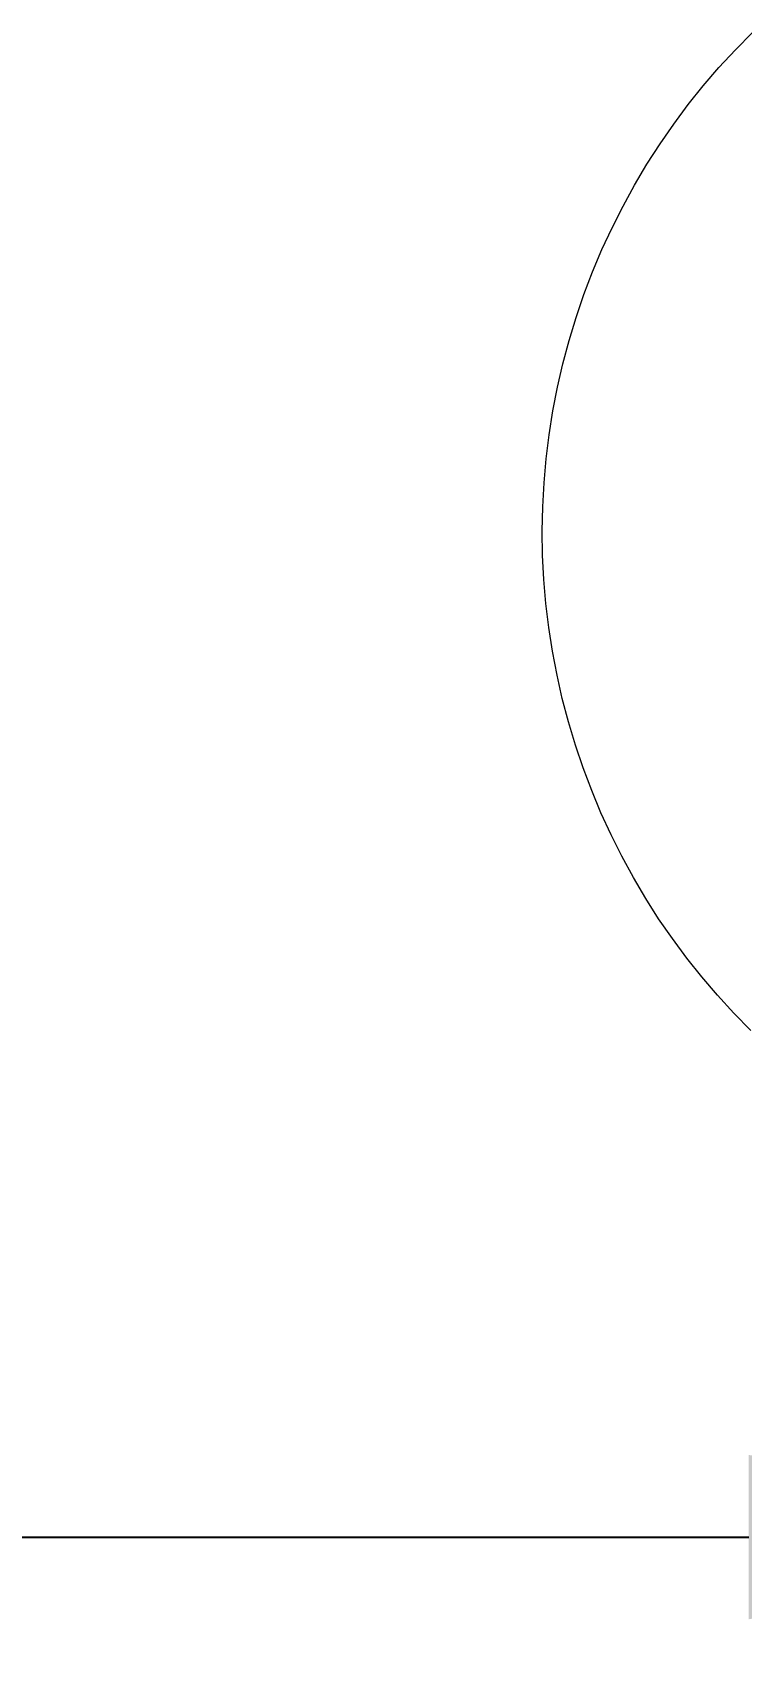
# Model space of a CAD drawing. Header units: millimetres. Extents: x 311 to 4068, y 1050 to 3803.
# Drawn here: x 869.8 to 927.3, y 1161.1 to 1293.1 of the extents above; entities that cross this region are included whole.
import ezdxf

# ---------------------------------------------------------------- set-up
doc = ezdxf.new("R2010")
doc.units = ezdxf.units.MM
doc.layers.add('ZANO_R', color=7, linetype='Continuous', lineweight=0)
doc.layers.add('ZANO_W', color=1, linetype='Continuous', lineweight=0)
doc.styles.get("Standard").update_dxf_attribs({"font": 'ARIALUNI.TTF'})
doc.dimstyles.new('pl i ang', dxfattribs={"dimtxt": 50, "dimasz": 50, "dimexe": 1.25, "dimexo": 0.625, "dimgap": 10, "dimtad": 1, "dimtoh": 1, "dimtxsty": 'Standard', "dimcen": 2.5, "dimclrd": 1, "dimclre": 1, "dimclrt": 1, "dimadec": 0, "dimazin": 0, "dimtfac": 1, "dimtmove": 0, "dimatfit": 3, "dimfxl": 1, "dimarcsym": 1})

# ---------------------------------------------------------------- blocks, each defined once
blk = doc.blocks.new('*D395')
at = {"layer": 'ZANO_W', "color": 1, "lineweight": -2}
for p, q in [((509.58, 1242.57), (509.58, 1161.07)), ((967.88, 1242.57), (967.88, 1161.07)), ((549.58, 1171.07), (927.88, 1171.07))]:
    blk.add_line(p, q, dxfattribs=at)
at = {"layer": 'ZANO_W', "color": 1}
for points in [[(549.58, 1177.74), (549.58, 1164.41), (509.58, 1171.07)], [(927.88, 1164.41), (927.88, 1177.74), (967.88, 1171.07)]]:
    blk.add_solid(points, dxfattribs=at)
at = {"layer": 'ZANO_W', "color": 1, "insert": (738.73, 1201.51), "char_height": 40, "attachment_point": 5}
blk.add_mtext('458', dxfattribs=at)

msp = doc.modelspace()

# ---------------------------------------------------------------- linework, layer by layer
at = {"layer": 'ZANO_R'}
for p, q in [((926.8, 1291.7), (928.18, 1293.1)), ((925.47, 1290.26), (926.8, 1291.7)), ((924.2, 1288.78), (925.47, 1290.26)), ((922.98, 1287.25), (924.2, 1288.78)), ((921.8, 1285.68), (922.98, 1287.25)), ((920.69, 1284.07), (921.8, 1285.68)), ((919.63, 1282.42), (920.69, 1284.07)), ((918.63, 1280.73), (919.63, 1282.42)), ((917.69, 1279.02), (918.63, 1280.73)), ((916.8, 1277.27), (917.69, 1279.02)), ((915.98, 1275.49), (916.8, 1277.27)), ((915.22, 1273.69), (915.98, 1275.49)), ((914.52, 1271.86), (915.22, 1273.69)), ((913.89, 1270), (914.52, 1271.86)), ((913.32, 1268.13), (913.89, 1270)), ((912.81, 1266.24), (913.32, 1268.13)), ((912.38, 1264.33), (912.81, 1266.24)), ((912, 1262.41), (912.38, 1264.33)), ((911.7, 1260.47), (912, 1262.41)), ((911.46, 1258.53), (911.7, 1260.47)), ((911.29, 1256.58), (911.46, 1258.53)), ((911.18, 1254.62), (911.29, 1256.58)), ((911.14, 1252.66), (911.18, 1254.62)), ((911.17, 1250.7), (911.14, 1252.66)), ((911.27, 1248.75), (911.17, 1250.7)), ((911.44, 1246.8), (911.27, 1248.75)), ((911.67, 1244.85), (911.44, 1246.8)), ((911.97, 1242.92), (911.67, 1244.85)), ((912.34, 1240.99), (911.97, 1242.92)), ((912.77, 1239.08), (912.34, 1240.99)), ((913.27, 1237.19), (912.77, 1239.08)), ((913.83, 1235.31), (913.27, 1237.19)), ((914.46, 1233.46), (913.83, 1235.31)), ((915.15, 1231.62), (914.46, 1233.46)), ((915.9, 1229.82), (915.15, 1231.62)), ((916.72, 1228.04), (915.9, 1229.82)), ((917.6, 1226.29), (916.72, 1228.04)), ((918.54, 1224.57), (917.6, 1226.29)), ((919.53, 1222.88), (918.54, 1224.57)), ((920.58, 1221.23), (919.53, 1222.88)), ((921.69, 1219.61), (920.58, 1221.23)), ((922.86, 1218.04), (921.69, 1219.61)), ((924.08, 1216.51), (922.86, 1218.04)), ((925.35, 1215.02), (924.08, 1216.51)), ((926.67, 1213.57), (925.35, 1215.02)), ((928.04, 1212.17), (926.67, 1213.57))]:
    msp.add_line(p, q, dxfattribs=at)

# ---------------------------------------------------------------- dimensions: what is measured, and where the dimension line sits
at = {"layer": 'ZANO_W'}
dim = msp.add_linear_dim(base=(967.88, 1171.07), p1=(509.58, 1252.57), p2=(967.88, 1252.57), dimstyle='pl i ang', override={"dimtxt": 40, "dimasz": 40, "dimexe": 10, "dimexo": 10, "dimtoh": 0, "dimdec": 0, "dimtdec": 0, "dimtmove": 1}, dxfattribs=at)
dim.commit()
dim.dimension.update_dxf_attribs({"geometry": '*D395', "text_midpoint": (738.73, 1201.51)})

doc.saveas('drawing.dxf')
